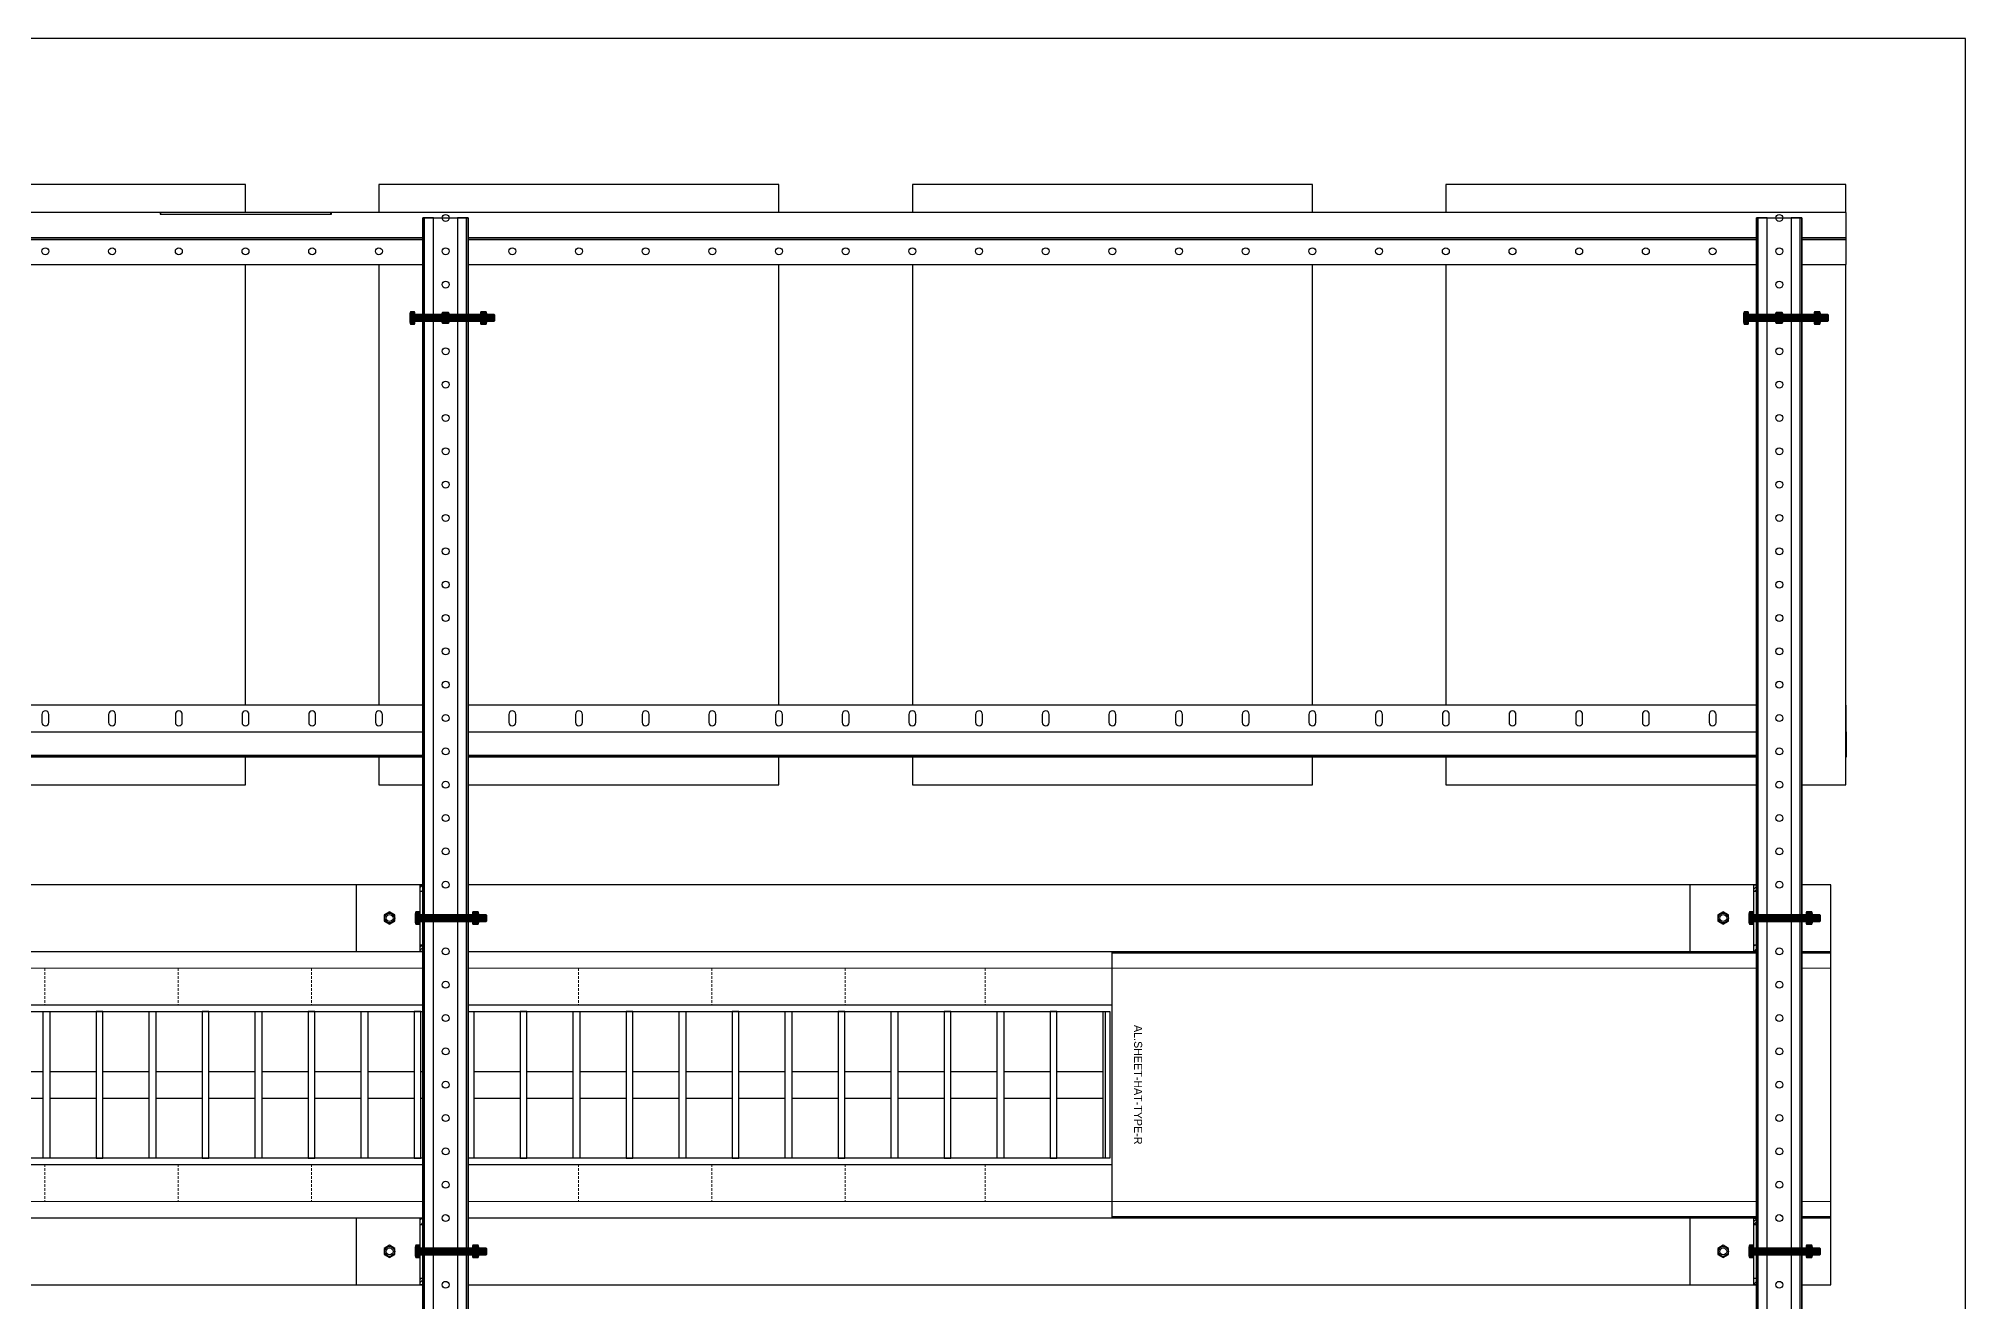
# Model space of a CAD drawing. Header units: millimetres. Extents: x -962357 to -591296, y -223672 to 59420.
# Drawn here: x -778785 to -777340, y -172406 to -171459 of the extents above; entities that cross this region are included whole.
import ezdxf
from ezdxf.enums import TextEntityAlignment as Align

# ---------------------------------------------------------------- set-up
doc = ezdxf.new("R2010")
doc.units = ezdxf.units.MM
doc.linetypes.add('DPA_Hidden 50', pattern=[3, 2, -1])
for name, color, linetype in [('000 - H A T C H', 8, 'Continuous'), ('000 - WIPEOUT', 250, 'Continuous'), ('001 - ASCESSORIES', 251, 'Continuous'), ('A04_TUBE SERIES', 2, 'Continuous'), ('A11_ALU.SOLID SHEET', 2, 'Continuous')]:
    doc.layers.add(name, color=color, linetype=linetype)
doc.layers.add('A-GLAZ-CURT', color=2, linetype='Continuous', lineweight=9)
pattern_1 = [(110, (-0.5, 0), (-0.939693, -0.34202), []), (110, (-0.2012, 0.6409), (-0.939693, -0.34202), [1.25, -0.25, 0, -0.25])]

# ---------------------------------------------------------------- blocks, each defined once
blk = doc.blocks.new('*U4628')
at = {"layer": 'A11_ALU.SOLID SHEET', "color": 0}
blk.add_lwpolyline([(539.3, -98.8), (539.3, 98.8), (0, 98.8), (0, -98.8)], close=True, dxfattribs=at)
at = {"layer": 'Defpoints', "color": 250}
blk.add_point((0, 0), dxfattribs=at)
blk.add_text('AL.SHEET-HAT-TYPE-R', height=6, rotation=270, dxfattribs=at).set_placement((15, 0), align=Align.BOTTOM_CENTER)
blk = doc.blocks.new('*U4621')
at = {"color": 1}
blk.add_wipeout([(600, -60), (-600, -60), (-600, 60), (600, 60)], dxfattribs=at).dxf.layer = '000 - WIPEOUT'
at = {"layer": '001 - ASCESSORIES', "color": 0}
blk.add_lwpolyline([(600, -60), (-600, -60), (-600, 60), (600, 60)], close=True, dxfattribs=at)
at = {"layer": '001 - ASCESSORIES'}
for points in [[(-593.5, -55), (-598.5, -55), (-598.5, 55), (-593.5, 55)], [(595, -55), (-595, -55), (-595, 55), (595, 55)], [(-558.8, -55), (-553.8, -55), (-553.8, 55), (-558.8, 55)], [(-514, -55), (-519, -55), (-519, 55), (-514, 55)], [(-479.3, -55), (-474.3, -55), (-474.3, 55), (-479.3, 55)], [(-434.6, -55), (-439.6, -55), (-439.6, 55), (-434.6, 55)], [(-399.8, -55), (-394.8, -55), (-394.8, 55), (-399.8, 55)], [(-355.1, -55), (-360.1, -55), (-360.1, 55), (-355.1, 55)], [(-320.4, -55), (-315.4, -55), (-315.4, 55), (-320.4, 55)], [(-275.6, -55), (-280.6, -55), (-280.6, 55), (-275.6, 55)], [(-240.9, -55), (-235.9, -55), (-235.9, 55), (-240.9, 55)], [(-196.2, -55), (-201.2, -55), (-201.2, 55), (-196.2, 55)], [(-161.4, -55), (-156.4, -55), (-156.4, 55), (-161.4, 55)], [(-116.7, -55), (-121.7, -55), (-121.7, 55), (-116.7, 55)], [(-82, -55), (-77, -55), (-77, 55), (-82, 55)], [(-37.2, -55), (-42.2, -55), (-42.2, 55), (-37.2, 55)], [(-2.5, -55), (2.5, -55), (2.5, 55), (-2.5, 55)], [(42.2, -55), (37.2, -55), (37.2, 55), (42.2, 55)], [(77, -55), (82, -55), (82, 55), (77, 55)], [(121.7, -55), (116.7, -55), (116.7, 55), (121.7, 55)], [(156.4, -55), (161.4, -55), (161.4, 55), (156.4, 55)], [(201.2, -55), (196.2, -55), (196.2, 55), (201.2, 55)], [(235.9, -55), (240.9, -55), (240.9, 55), (235.9, 55)], [(280.6, -55), (275.6, -55), (275.6, 55), (280.6, 55)], [(315.4, -55), (320.4, -55), (320.4, 55), (315.4, 55)], [(360.1, -55), (355.1, -55), (355.1, 55), (360.1, 55)], [(394.8, -55), (399.8, -55), (399.8, 55), (394.8, 55)], [(439.6, -55), (434.6, -55), (434.6, 55), (439.6, 55)], [(474.3, -55), (479.3, -55), (479.3, 55), (474.3, 55)], [(519, -55), (514, -55), (514, 55), (519, 55)], [(553.8, -55), (558.8, -55), (558.8, 55), (553.8, 55)], [(598.5, -55), (593.5, -55), (593.5, 55), (598.5, 55)]]:
    blk.add_lwpolyline(points, close=True, dxfattribs=at)
for points in [[(-593.5, 10), (-558.8, 10)], [(-553.8, 10), (-519, 10)], [(-514, 10), (-479.3, 10)], [(-474.3, 10), (-439.6, 10)], [(-434.6, 10), (-399.8, 10)], [(-394.8, 10), (-360.1, 10)], [(-355.1, 10), (-320.4, 10)], [(-315.4, 10), (-280.6, 10)], [(-275.6, 10), (-240.9, 10)], [(-235.9, 10), (-201.2, 10)], [(-196.2, 10), (-161.4, 10)], [(-156.4, 10), (-121.7, 10)], [(-116.7, 10), (-82, 10)], [(-77, 10), (-42.2, 10)], [(-37.2, 10), (-2.5, 10)], [(2.5, 10), (37.2, 10)], [(42.2, 10), (77, 10)], [(82, 10), (116.7, 10)], [(121.7, 10), (156.4, 10)], [(161.4, 10), (196.2, 10)], [(201.2, 10), (235.9, 10)], [(240.9, 10), (275.6, 10)], [(280.6, 10), (315.4, 10)], [(320.4, 10), (355.1, 10)], [(360.1, 10), (394.8, 10)], [(399.8, 10), (434.6, 10)], [(439.6, 10), (474.3, 10)], [(479.3, 10), (514, 10)], [(519, 10), (553.8, 10)], [(558.8, 10), (593.5, 10)], [(-593.5, -10), (-558.8, -10)], [(-553.8, -10), (-519, -10)], [(-514, -10), (-479.3, -10)], [(-474.3, -10), (-439.6, -10)], [(-434.6, -10), (-399.8, -10)], [(-394.8, -10), (-360.1, -10)], [(-355.1, -10), (-320.4, -10)], [(-315.4, -10), (-280.6, -10)], [(-275.6, -10), (-240.9, -10)], [(-235.9, -10), (-201.2, -10)], [(-196.2, -10), (-161.4, -10)], [(-156.4, -10), (-121.7, -10)], [(-116.7, -10), (-82, -10)], [(-77, -10), (-42.2, -10)], [(-37.2, -10), (-2.5, -10)], [(2.5, -10), (37.2, -10)], [(42.2, -10), (77, -10)], [(82, -10), (116.7, -10)], [(121.7, -10), (156.4, -10)], [(161.4, -10), (196.2, -10)], [(201.2, -10), (235.9, -10)], [(240.9, -10), (275.6, -10)], [(280.6, -10), (315.4, -10)], [(320.4, -10), (355.1, -10)], [(360.1, -10), (394.8, -10)], [(399.8, -10), (434.6, -10)], [(439.6, -10), (474.3, -10)], [(479.3, -10), (514, -10)], [(519, -10), (553.8, -10)], [(558.8, -10), (593.5, -10)]]:
    blk.add_lwpolyline(points, dxfattribs=at)
blk = doc.blocks.new('*U4633')
blk.add_attdef('EXTR.OVL-LENGTH_', (-25, -59.1), '', height=5)
blk.add_wipeout([(-25, 0), (25, 0), (25, 2438.3), (-25, 2438.3)]).dxf.layer = '000 - WIPEOUT'
at = {"layer": 'A04_TUBE SERIES', "color": 0}
blk.add_lwpolyline([(-25, 0), (25, 0), (25, 2438.3), (-25, 2438.3)], close=True, dxfattribs=at)
blk = doc.blocks.new('*U4871')
at = {"color": 3}
for points in [[(-225, 550), (225, 550), (225, 250), (-225, 250)], [(-225, 150), (225, 150), (225, -150), (-225, -150)], [(-225, -250), (225, -250), (225, -550), (-225, -550)], [(-225, -650), (225, -650), (225, -950), (-225, -950)]]:
    blk.add_wipeout(points, dxfattribs=at).dxf.layer = '000 - WIPEOUT'
at = {"layer": 'A11_ALU.SOLID SHEET', "color": 0, "linetype": 'ByBlock'}
for points in [[(-225, 250), (225, 250), (225, 550), (-225, 550)], [(-225, -150), (225, -150), (225, 150), (-225, 150)], [(-225, -550), (225, -550), (225, -250), (-225, -250)], [(-225, -950), (225, -950), (225, -650), (-225, -650)]]:
    blk.add_lwpolyline(points, close=True, dxfattribs=at)
blk = doc.blocks.new('*U4905')
blk.add_wipeout([(-1225, 0), (1225, 0), (1225, 39), (-1225, 39)]).dxf.layer = '000 - WIPEOUT'
at = {"color": 2}
blk.add_lwpolyline([(-1225, 39), (1225, 39), (1225, 37.8), (-1225, 37.8)], close=True, dxfattribs=at)
at = {"color": 1}
blk.add_lwpolyline([(-1225, 37.8), (1225, 37.8), (1225, 20), (-1225, 20)], close=True, dxfattribs=at)
blk.add_lwpolyline([(-1225, 0), (1225, 0), (1225, 20), (-1225, 20)], close=True)
for points in [[(-1172.4, 13, 1), (-1177.6, 13), (-1177.6, 7, 1), (-1172.4, 7)], [(-1122.4, 13, 1), (-1127.6, 13), (-1127.6, 7, 1), (-1122.4, 7)], [(-1072.4, 13, 1), (-1077.6, 13), (-1077.6, 7, 1), (-1072.4, 7)], [(-1022.4, 13, 1), (-1027.6, 13), (-1027.6, 7, 1), (-1022.4, 7)], [(-972.4, 13, 1), (-977.6, 13), (-977.6, 7, 1), (-972.4, 7)], [(-922.4, 13, 1), (-927.6, 13), (-927.6, 7, 1), (-922.4, 7)], [(-872.4, 13, 1), (-877.6, 13), (-877.6, 7, 1), (-872.4, 7)], [(-822.4, 13, 1), (-827.6, 13), (-827.6, 7, 1), (-822.4, 7)], [(-772.4, 13, 1), (-777.6, 13), (-777.6, 7, 1), (-772.4, 7)], [(-722.4, 13, 1), (-727.6, 13), (-727.6, 7, 1), (-722.4, 7)], [(-672.4, 13, 1), (-677.6, 13), (-677.6, 7, 1), (-672.4, 7)], [(-622.4, 13, 1), (-627.6, 13), (-627.6, 7, 1), (-622.4, 7)], [(-572.4, 13, 1), (-577.6, 13), (-577.6, 7, 1), (-572.4, 7)], [(-522.4, 13, 1), (-527.6, 13), (-527.6, 7, 1), (-522.4, 7)], [(-472.4, 13, 1), (-477.6, 13), (-477.6, 7, 1), (-472.4, 7)], [(-422.4, 13, 1), (-427.6, 13), (-427.6, 7, 1), (-422.4, 7)], [(-372.4, 13, 1), (-377.6, 13), (-377.6, 7, 1), (-372.4, 7)], [(-322.4, 13, 1), (-327.6, 13), (-327.6, 7, 1), (-322.4, 7)], [(-272.4, 13, 1), (-277.6, 13), (-277.6, 7, 1), (-272.4, 7)], [(-222.4, 13, 1), (-227.6, 13), (-227.6, 7, 1), (-222.4, 7)], [(-172.4, 13, 1), (-177.6, 13), (-177.6, 7, 1), (-172.4, 7)], [(-122.4, 13, 1), (-127.6, 13), (-127.6, 7, 1), (-122.4, 7)], [(-72.4, 13, 1), (-77.6, 13), (-77.6, 7, 1), (-72.4, 7)], [(-22.4, 13, 1), (-27.6, 13), (-27.6, 7, 1), (-22.4, 7)], [(27.6, 13, 1), (22.4, 13), (22.4, 7, 1), (27.6, 7)], [(77.6, 13, 1), (72.4, 13), (72.4, 7, 1), (77.6, 7)], [(127.6, 13, 1), (122.4, 13), (122.4, 7, 1), (127.6, 7)]]:
    blk.add_lwpolyline(points, format="xyb", close=True, dxfattribs=at)
blk = doc.blocks.new('*U4906')
at = {"color": 1}
blk.add_wipeout([(-1200, 0), (1200, 0), (1200, -39), (-1200, -39)], dxfattribs=at).dxf.layer = '000 - WIPEOUT'
at = {"layer": '001 - ASCESSORIES', "linetype": 'ByBlock'}
for p, q in [((-1200, -20), (-1200, 0)), ((1200, -18.8), (-1200, -18.8))]:
    blk.add_line(p, q, dxfattribs=at)
at = {"layer": '001 - ASCESSORIES'}
blk.add_line((1200, -20), (-1200, -20), dxfattribs=at)
at = {"layer": '001 - ASCESSORIES', "color": 0}
blk.add_line((-1200, -39), (-1200, -20), dxfattribs=at)
for points in [[(1200, 0), (-1200, 0)], [(-1200, -20), (1200, -20)]]:
    blk.add_lwpolyline(points, dxfattribs=at)
at = {"layer": '001 - ASCESSORIES'}
for points in [[(1200, -20), (-1200, -20)], [(-1200, -39), (1200, -39)]]:
    blk.add_lwpolyline(points, dxfattribs=at)
at = {"layer": '001 - ASCESSORIES', "color": 2}
for points in [[(-64.4, -37.8), (-64.4, -39), (63.8, -39), (63.8, -37.8)], [(-64.1, -37.8), (-64.1, -39), (64.1, -39), (64.1, -37.8)]]:
    blk.add_lwpolyline(points, close=True, dxfattribs=at)
at = {"layer": '001 - ASCESSORIES'}
for centre in [(-1150, -10), (-1100, -10), (-1050, -10), (-1000, -10), (-950, -10), (-900, -10), (-850, -10), (-800, -10), (-750, -10), (-700, -10), (-650, -10), (-600, -10), (-550, -10), (-500, -10), (-450, -10), (-400, -10), (-350, -10), (-300, -10), (-250, -10), (-200, -10), (-150, -10), (-100, -10), (-50, -10), (0, -10), (0, -10), (50, -10), (100, -10), (150, -10)]:
    blk.add_circle(centre, 2.6, dxfattribs=at)
blk = doc.blocks.new('000 - ASSCESSORIES_FAMELINE_GALV.BRACKET_FITTING_U-PROFILE_CC-01_TOP_VIEW')
at = {"color": 6}
blk.add_wipeout([(1500, -17), (-1500, -17), (-1500, 17), (1500, 17)], dxfattribs=at).dxf.layer = '000 - WIPEOUT'
at = {"layer": '001 - ASCESSORIES', "color": 0, "linetype": 'ByBlock'}
for p, q in [((1500, 15.8), (-1500, 15.8)), ((1500, -15.8), (-1500, -15.8))]:
    blk.add_line(p, q, dxfattribs=at)
at = {"layer": '001 - ASCESSORIES', "color": 1}
blk.add_lwpolyline([(1500, 17), (1500, -17), (-1500, -17), (-1500, 17)], close=True, dxfattribs=at)
at = {"layer": '001 - ASCESSORIES', "color": 0, "linetype": 'ByBlock'}
for points in [[(-1500, 17), (-1500, 9), (1500, 9), (1500, 17)], [(-1500, -9), (-1500, -17), (1500, -17), (1500, -9)]]:
    blk.add_lwpolyline(points, close=True, dxfattribs=at)
at = {"layer": '001 - ASCESSORIES', "color": 1, "linetype": 'Continuous'}
for centre in [(-1500, 0), (-1475, 0), (-1450, 0), (-1425, 0), (-1400, 0), (-1375, 0), (-1350, 0), (-1325, 0), (-1300, 0), (-1275, 0), (-1250, 0), (-1225, 0), (-1200, 0), (-1175, 0), (-1150, 0), (-1125, 0), (-1100, 0), (-1075, 0), (-1050, 0), (-1025, 0), (-1000, 0), (-975, 0), (-950, 0), (-925, 0), (-900, 0), (-875, 0), (-850, 0), (-825, 0), (-800, 0), (-775, 0), (-750, 0), (-725, 0), (-700, 0)]:
    blk.add_circle(centre, 2.6, dxfattribs=at)
blk = doc.blocks.new('*U4907')
at = {"layer": '001 - ASCESSORIES', "color": 0, "linetype": 'ByBlock'}
blk.add_blockref('000 - ASSCESSORIES_FAMELINE_GALV.BRACKET_FITTING_U-PROFILE_CC-01_TOP_VIEW', (0, 0), dxfattribs=at)
blk = doc.blocks.new('*U4663')
at = {"layer": '001 - ASCESSORIES', "color": 0}
blk.add_lwpolyline([(4.6, 0), (2.3, 4), (-2.3, 4), (-4.6, 0), (-2.3, -4), (2.3, -4)], close=True, dxfattribs=at)
at = {"layer": '001 - ASCESSORIES', "color": 8}
blk.add_circle((0, 0), 3.85, dxfattribs=at)
at = {"layer": '001 - ASCESSORIES', "color": 0}
blk.add_circle((0, 0), 2.6, dxfattribs=at)
blk = doc.blocks.new('*U4664')
at = {"layer": '000 - H A T C H'}
h = blk.add_hatch(color=250, dxfattribs=at)
h.dxf.hatch_style = 1
h.paths.add_polyline_path([(4, -2.3), (4, 2.3), (0, 4.6), (-4, 2.3), (-4, -2.3), (0, -4.6)])
h.paths.add_polyline_path([(0, -2.6, -1), (0, 2.6, -1)], flags=16)
at = {"layer": '001 - ASCESSORIES', "color": 0, "rotation": 270}
blk.add_blockref('*U4663', (0, 0), dxfattribs=at)
blk = doc.blocks.new('*U4682')
at = {"color": 1}
for p, q in [((-3.5, 3.5), (3.5, 3.5)), ((-3.5, 0), (3.5, 0))]:
    blk.add_line(p, q, dxfattribs=at)
at = {"color": 0}
for points in [[(-2.3, 3.2, 0.249855), (-4.6, 3.2), (-4.6, 0.3, 0.249855), (-2.3, 0.3)], [(2.3, 3.2, 0.062432), (0, 3.5, 0.062432), (-2.3, 3.2), (-2.3, 0.3, 0.061701), (0, 0, 0.061701), (2.3, 0.3)], [(4.6, 3.2, 0.249855), (2.3, 3.2), (2.3, 0.3, 0.249855), (4.6, 0.3)]]:
    blk.add_lwpolyline(points, format="xyb", close=True, dxfattribs=at)
blk = doc.blocks.new('*U4696')
at = {"layer": '000 - H A T C H'}
h = blk.add_hatch(dxfattribs=at)
h.set_pattern_fill('ANSI35', color=8, scale=4, angle=65)
h.set_pattern_definition(pattern_1)
h.paths.add_polyline_path([(0, -2.5), (59.5, -2.5), (59.5, 2.5), (0, 2.5)])
at = {"color": 8}
blk.add_line((59.5, -2.5), (59.5, 2.5), dxfattribs=at)
at = {"color": 1}
blk.add_lwpolyline([(59.5, 2.5), (0, 2.5), (0, -2.5), (59.5, -2.5), (60, -2), (60, 2)], close=True, dxfattribs=at)
blk = doc.blocks.new('*U4748')
at = {"layer": '000 - H A T C H'}
h = blk.add_hatch(color=250, dxfattribs=at)
h.dxf.hatch_style = 1
edge = h.paths.add_edge_path()
edge.add_line((-0.3, -4.6), (-3.2, -4.6))
edge.add_arc((-1, -3.5), 2.45, 180, 208.0569, ccw=False)
edge.add_line((-3.5, -3.5), (-3.5, 0))
edge.add_arc((5.9, 0), 9.36, 179.9761, 180.0239, ccw=False)
edge.add_line((-3.5, 0), (-3.5, 0))
edge.add_arc((5.9, 0), 9.36, 179.9761, 180.0239, ccw=False)
edge.add_line((-3.5, 0), (-3.5, 3.5))
edge.add_arc((-1, 3.5), 2.45, 151.9431, 180, ccw=False)
edge.add_line((-3.2, 4.6), (-0.3, 4.6))
edge.add_arc((-2.5, 3.5), 2.45, 360, 388.0569, ccw=False)
edge.add_line((0, 3.5), (0, -3.5))
edge.add_arc((-2.5, -3.5), 2.45, 331.9431, 360, ccw=False)
blk.add_blockref('*U4696', (0, 0))
at = {"layer": '001 - ASCESSORIES', "rotation": 90}
blk.add_blockref('*U4682', (0, 0), dxfattribs=at)
blk = doc.blocks.new('*U4662')
at = {"color": 1}
for p, q in [((-3.5, 4.5), (3.5, 4.5)), ((-3.5, 0), (3.5, 0))]:
    blk.add_line(p, q, dxfattribs=at)
at = {"color": 0}
for points in [[(-2.3, 4.2, 0.249893), (-4.6, 4.2), (-4.6, 0.3, 0.249893), (-2.3, 0.3)], [(2.3, 4.2, 0.062422), (0, 4.5, 0.062422), (-2.3, 4.2), (-2.3, 0.3, 0.061692), (0, 0, 0.061692), (2.3, 0.3)], [(4.6, 4.2, 0.249893), (2.3, 4.2), (2.3, 0.3, 0.249893), (4.6, 0.3)]]:
    blk.add_lwpolyline(points, format="xyb", close=True, dxfattribs=at)
blk = doc.blocks.new('*U4707')
at = {"layer": '000 - H A T C H'}
h = blk.add_hatch(color=250, dxfattribs=at)
h.dxf.hatch_style = 1
edge = h.paths.add_edge_path()
edge.add_line((0.3, 4.6), (4.2, 4.6))
edge.add_arc((2, 3.5), 2.45, 0, 28.0609, ccw=False)
edge.add_line((4.5, 3.5), (4.5, 0))
edge.add_arc((-4.9, 0), 9.36, -0.0239, 0.0239, ccw=False)
edge.add_line((4.5, 0), (4.5, 0))
edge.add_arc((-4.9, 0), 9.36, -0.0239, 0.0239, ccw=False)
edge.add_line((4.5, 0), (4.5, -3.5))
edge.add_arc((2, -3.5), 2.45, -28.0609, 0, ccw=False)
edge.add_line((4.2, -4.6), (0.3, -4.6))
edge.add_arc((2.5, -3.5), 2.45, 180, 208.0609, ccw=False)
edge.add_line((0, -3.5), (0, 3.5))
edge.add_arc((2.5, 3.5), 2.45, 151.9391, 180, ccw=False)
at = {"layer": '001 - ASCESSORIES', "color": 0, "rotation": 270}
blk.add_blockref('*U4662', (0, 0), dxfattribs=at)
blk = doc.blocks.new('*U4821')
at = {"layer": '001 - ASCESSORIES'}
blk.add_blockref('*U4748', (-23, 0), dxfattribs=at)
at = {"layer": '001 - ASCESSORIES', "color": 2}
for rotation in [90, 90, 270, 270]:
    blk.add_blockref('*U4664', (0, 0), dxfattribs=dict(at, rotation=rotation))
at = {"layer": '001 - ASCESSORIES', "color": 1}
blk.add_blockref('*U4707', (26.2, 0), dxfattribs=at)
blk = doc.blocks.new('000 - ASSCESSORIES_FAMELINE_AL.EXTR._L-PROFILE_50x68mm._non-code_TOP_VIEW')
blk.add_wipeout([(-50, -25), (0, -25), (0, 25), (-50, 25)]).dxf.layer = '000 - WIPEOUT'
at = {"layer": '000 - H A T C H'}
h = blk.add_hatch(dxfattribs=at)
h.set_pattern_fill('ANSI32', color=8, scale=0.5)
h.set_pattern_definition([(45, (-14193.569, 11847.092), (-3.367596, 3.367596), []), (45, (-14191.324, 11847.092), (-3.367596, 3.367596), [])])
h.paths.add_polyline_path([(-2, 20), (0, 20), (0, 25), (-2, 25)])
h.paths.add_polyline_path([(0, -20), (-2, -20), (-2, -25), (0, -25)])
at = {"layer": '001 - ASCESSORIES', "color": 0}
for p, q in [((0, 20), (-2, 20)), ((-2, -20), (0, -20))]:
    blk.add_line(p, q, dxfattribs=at)
at = {"layer": '001 - ASCESSORIES', "color": 1}
blk.add_line((-2, -20), (-2, 20), dxfattribs=at)
at = {"layer": '001 - ASCESSORIES'}
blk.add_lwpolyline([(-50, -25), (0, -25), (0, 25), (-50, 25)], close=True, dxfattribs=at)
at = {"layer": '001 - ASCESSORIES', "color": 0}
for points in [[(-2, 25), (0, 25), (0, 20), (-2, 20)], [(-2, -20), (0, -20), (0, -25), (-2, -25)]]:
    blk.add_lwpolyline(points, close=True, dxfattribs=at)
at = {"layer": '001 - ASCESSORIES', "color": 1}
blk.add_circle((-25, 0), 2.6, dxfattribs=at)
blk = doc.blocks.new('*U4738')
at = {"layer": '001 - ASCESSORIES', "color": 0}
blk.add_blockref('000 - ASSCESSORIES_FAMELINE_AL.EXTR._L-PROFILE_50x68mm._non-code_TOP_VIEW', (0, 0), dxfattribs=at)
blk = doc.blocks.new('*U4683')
blk.add_circle((0, 0), 3.66)
at = {"layer": '001 - ASCESSORIES', "color": 0}
blk.add_lwpolyline([(4.6, 0), (2.3, 4), (-2.3, 4), (-4.6, 0), (-2.3, -4), (2.3, -4)], close=True, dxfattribs=at)
at = {"layer": '001 - ASCESSORIES', "color": 8}
blk.add_circle((0, 0), 3.85, dxfattribs=at)
blk = doc.blocks.new('*U4715')
at = {"layer": '001 - ASCESSORIES', "rotation": 90}
blk.add_blockref('*U4683', (0, 0), dxfattribs=at)
blk = doc.blocks.new('*U4751')
at = {"layer": '001 - ASCESSORIES'}
blk.add_blockref('*U4715', (0, 0), dxfattribs=at)
blk = doc.blocks.new('*U4694')
at = {"layer": '000 - H A T C H'}
h = blk.add_hatch(dxfattribs=at)
h.set_pattern_fill('ANSI35', color=8, scale=4, angle=65)
h.set_pattern_definition(pattern_1)
h.paths.add_polyline_path([(0, -2.5), (49.5, -2.5), (49.5, 2.5), (0, 2.5)])
at = {"color": 8}
blk.add_line((49.5, -2.5), (49.5, 2.5), dxfattribs=at)
at = {"color": 1}
blk.add_lwpolyline([(49.5, 2.5), (0, 2.5), (0, -2.5), (49.5, -2.5), (50, -2), (50, 2)], close=True, dxfattribs=at)
blk = doc.blocks.new('*U4746')
at = {"layer": '000 - H A T C H'}
h = blk.add_hatch(color=250, dxfattribs=at)
h.dxf.hatch_style = 1
edge = h.paths.add_edge_path()
edge.add_line((-0.3, -4.6), (-3.2, -4.6))
edge.add_arc((-1, -3.5), 2.45, 180, 208.0569, ccw=False)
edge.add_line((-3.5, -3.5), (-3.5, 0))
edge.add_arc((5.9, 0), 9.36, 179.9761, 180.0239, ccw=False)
edge.add_line((-3.5, 0), (-3.5, 0))
edge.add_arc((5.9, 0), 9.36, 179.9761, 180.0239, ccw=False)
edge.add_line((-3.5, 0), (-3.5, 3.5))
edge.add_arc((-1, 3.5), 2.45, 151.9431, 180, ccw=False)
edge.add_line((-3.2, 4.6), (-0.3, 4.6))
edge.add_arc((-2.5, 3.5), 2.45, 360, 388.0569, ccw=False)
edge.add_line((0, 3.5), (0, -3.5))
edge.add_arc((-2.5, -3.5), 2.45, 331.9431, 360, ccw=False)
blk.add_blockref('*U4694', (0, 0))
at = {"layer": '001 - ASCESSORIES', "rotation": 90}
blk.add_blockref('*U4682', (0, 0), dxfattribs=at)
blk = doc.blocks.new('*U4752')
at = {"layer": '001 - ASCESSORIES'}
for name, p in [('*U4746', (0, 0)), ('*U4707', (39.2, 0))]:
    blk.add_blockref(name, p, dxfattribs=at)
blk = doc.blocks.new('*U4794')
at = {"color": 2}
blk.add_blockref('*U4738', (0, 0), dxfattribs=at)
for name, p in [('*U4751', (-25, 0)), ('*U4752', (-2, 0))]:
    blk.add_blockref(name, p)
blk = doc.blocks.new('*U4956')
blk.add_lwpolyline([(-35296.6, 2495), (-44500, 2495), (-44500, 4315), (-47139.6, 4315), (-47139.6, 548), (-32660.4, 548), (-32660.4, 4315), (-35296.6, 4315)], close=True)
at = {"layer": 'A11_ALU.SOLID SHEET', "color": 1}
blk.add_blockref('*U4628', (-33300.5, 3530.5), dxfattribs=at)
blk.add_blockref('*U4621', (-33900.5, 3530.5))
at = {"layer": 'A04_TUBE SERIES', "color": 0, "linetype": 'ByBlock', "rotation": 270}
for p in [(-35199.5, 3655.5), (-35199.5, 3405.5)]:
    blk.add_blockref('*U4633', p, dxfattribs=at)
at = {"layer": 'A11_ALU.SOLID SHEET', "color": 0, "linetype": 'ByBlock', "rotation": 90}
blk.add_blockref('*U4871', (-33700, 3980.5), dxfattribs=at)
at = {"layer": '001 - ASCESSORIES', "linetype": 'ByBlock', "rotation": 180}
for name, p in [('*U4906', (-33950, 4145.5)), ('*U4905', (-33974.8, 3815.2))]:
    blk.add_blockref(name, p, dxfattribs=at)
at = {"layer": '001 - ASCESSORIES', "linetype": 'ByBlock', "rotation": 270}
for p in [(-33800, 2680.5), (-32800, 2680.5)]:
    blk.add_blockref('*U4907', p, dxfattribs=at)
at = {"layer": '001 - ASCESSORIES', "linetype": 'ByBlock'}
for name, p in [('*U4821', (-33800, 4105.5)), ('*U4821', (-32800, 4105.5)), ('*U4794', (-33817, 3655.5)), ('*U4794', (-32817, 3655.5)), ('*U4794', (-33817, 3405.5)), ('*U4794', (-32817, 3405.5))]:
    blk.add_blockref(name, p, dxfattribs=at)
blk = doc.blocks.new('DPA_CP_Metal Ceiling Luminaire2 - Linear Luminaire-12437131-4160-01 UPPER PLATFORM LEVEL - REFLECTED CEILING PLAN')
at = {"layer": 'A-GLAZ-CURT'}
for p, q in [((-842129.9, 6974), (-842129.9, 7249)), ((-842129.9, 7249), (-840929.9, 7249)), ((-842129.9, 7249), (-842129.9, 6974)), ((-840929.9, 7249), (-842129.9, 7249)), ((-842129.9, 7249), (-840929.9, 7249)), ((-840929.9, 7249), (-840929.9, 6974)), ((-840929.9, 6974), (-840929.9, 7249)), ((-842129.9, 7211.5), (-842129.9, 6974)), ((-840929.9, 7211.5), (-840929.9, 6974)), ((-842129.9, 7199), (-840929.9, 7199)), ((-842129.9, 7024), (-840929.9, 7024)), ((-840929.9, 6974), (-842129.9, 6974)), ((-840929.9, 6974), (-842129.9, 6974)), ((-842129.9, 6974), (-840929.9, 6974))]:
    blk.add_line(p, q, dxfattribs=at)
at = {"layer": 'A-GLAZ-CURT', "linetype": 'DPA_Hidden 50'}
for p, q in [((-842034.9, 7199), (-842034.9, 7024)), ((-841929.9, 7199), (-841929.9, 7024)), ((-841829.9, 7199), (-841829.9, 7024)), ((-841729.9, 7199), (-841729.9, 7024)), ((-841629.9, 7199), (-841629.9, 7024)), ((-841529.9, 7199), (-841529.9, 7024)), ((-841429.9, 7199), (-841429.9, 7024)), ((-841329.9, 7199), (-841329.9, 7024)), ((-841229.9, 7199), (-841229.9, 7024)), ((-841129.9, 7199), (-841129.9, 7024)), ((-841024.9, 7199), (-841024.9, 7024))]:
    blk.add_line(p, q, dxfattribs=at)
blk = doc.blocks.new('DPA_CP_Metal Ceiling Panel1 - Horizontal with Gap-12457185-4160-01 UPPER PLATFORM LEVEL - REFLECTED CEILING PLAN')
at = {"layer": 'A-GLAZ-CURT'}
for p, q in [((-791722, 6974), (-791722, 7249)), ((-791722, 6974), (-791722, 7249)), ((-791722, 7249), (-791182.7, 7249)), ((-791722, 7249), (-791182.7, 7249)), ((-791722, 6974), (-791722, 7249)), ((-791182.7, 6974), (-791182.7, 7249)), ((-791182.7, 7249), (-791182.7, 6974)), ((-791182.7, 7249), (-791182.7, 6974)), ((-791722, 7199), (-791182.7, 7199)), ((-791722, 7024), (-791182.7, 7024)), ((-791722, 6974), (-791182.7, 6974)), ((-791182.7, 6974), (-791722, 6974)), ((-791182.7, 6974), (-791722, 6974))]:
    blk.add_line(p, q, dxfattribs=at)
blk = doc.blocks.new('*U436')
at = {"layer": 'A11_ALU.SOLID SHEET', "color": 0}
blk.add_lwpolyline([(539.3, -98.8), (539.3, 98.8), (0, 98.8), (0, -98.8)], close=True, dxfattribs=at)
at = {"layer": 'Defpoints', "color": 250}
blk.add_point((0, 0), dxfattribs=at)
blk.add_text('AL.SHEET-HAT-TYPE-R', height=6, rotation=270, dxfattribs=at).set_placement((15, 0), align=Align.BOTTOM_CENTER)
blk = doc.blocks.new('*U453')
at = {"color": 1}
blk.add_wipeout([(600, -60), (-600, -60), (-600, 60), (600, 60)], dxfattribs=at).dxf.layer = '000 - WIPEOUT'
at = {"layer": '001 - ASCESSORIES', "color": 0}
blk.add_lwpolyline([(600, -60), (-600, -60), (-600, 60), (600, 60)], close=True, dxfattribs=at)
at = {"layer": '001 - ASCESSORIES'}
for points in [[(-593.5, -55), (-598.5, -55), (-598.5, 55), (-593.5, 55)], [(595, -55), (-595, -55), (-595, 55), (595, 55)], [(-558.8, -55), (-553.8, -55), (-553.8, 55), (-558.8, 55)], [(-514, -55), (-519, -55), (-519, 55), (-514, 55)], [(-479.3, -55), (-474.3, -55), (-474.3, 55), (-479.3, 55)], [(-434.6, -55), (-439.6, -55), (-439.6, 55), (-434.6, 55)], [(-399.8, -55), (-394.8, -55), (-394.8, 55), (-399.8, 55)], [(-355.1, -55), (-360.1, -55), (-360.1, 55), (-355.1, 55)], [(-320.4, -55), (-315.4, -55), (-315.4, 55), (-320.4, 55)], [(-275.6, -55), (-280.6, -55), (-280.6, 55), (-275.6, 55)], [(-240.9, -55), (-235.9, -55), (-235.9, 55), (-240.9, 55)], [(-196.2, -55), (-201.2, -55), (-201.2, 55), (-196.2, 55)], [(-161.4, -55), (-156.4, -55), (-156.4, 55), (-161.4, 55)], [(-116.7, -55), (-121.7, -55), (-121.7, 55), (-116.7, 55)], [(-82, -55), (-77, -55), (-77, 55), (-82, 55)], [(-37.2, -55), (-42.2, -55), (-42.2, 55), (-37.2, 55)], [(-2.5, -55), (2.5, -55), (2.5, 55), (-2.5, 55)], [(42.2, -55), (37.2, -55), (37.2, 55), (42.2, 55)], [(77, -55), (82, -55), (82, 55), (77, 55)], [(121.7, -55), (116.7, -55), (116.7, 55), (121.7, 55)], [(156.4, -55), (161.4, -55), (161.4, 55), (156.4, 55)], [(201.2, -55), (196.2, -55), (196.2, 55), (201.2, 55)], [(235.9, -55), (240.9, -55), (240.9, 55), (235.9, 55)], [(280.6, -55), (275.6, -55), (275.6, 55), (280.6, 55)], [(315.4, -55), (320.4, -55), (320.4, 55), (315.4, 55)], [(360.1, -55), (355.1, -55), (355.1, 55), (360.1, 55)], [(394.8, -55), (399.8, -55), (399.8, 55), (394.8, 55)], [(439.6, -55), (434.6, -55), (434.6, 55), (439.6, 55)], [(474.3, -55), (479.3, -55), (479.3, 55), (474.3, 55)], [(519, -55), (514, -55), (514, 55), (519, 55)], [(553.8, -55), (558.8, -55), (558.8, 55), (553.8, 55)], [(598.5, -55), (593.5, -55), (593.5, 55), (598.5, 55)]]:
    blk.add_lwpolyline(points, close=True, dxfattribs=at)
for points in [[(-593.5, 10), (-558.8, 10)], [(-553.8, 10), (-519, 10)], [(-514, 10), (-479.3, 10)], [(-474.3, 10), (-439.6, 10)], [(-434.6, 10), (-399.8, 10)], [(-394.8, 10), (-360.1, 10)], [(-355.1, 10), (-320.4, 10)], [(-315.4, 10), (-280.6, 10)], [(-275.6, 10), (-240.9, 10)], [(-235.9, 10), (-201.2, 10)], [(-196.2, 10), (-161.4, 10)], [(-156.4, 10), (-121.7, 10)], [(-116.7, 10), (-82, 10)], [(-77, 10), (-42.2, 10)], [(-37.2, 10), (-2.5, 10)], [(2.5, 10), (37.2, 10)], [(42.2, 10), (77, 10)], [(82, 10), (116.7, 10)], [(121.7, 10), (156.4, 10)], [(161.4, 10), (196.2, 10)], [(201.2, 10), (235.9, 10)], [(240.9, 10), (275.6, 10)], [(280.6, 10), (315.4, 10)], [(320.4, 10), (355.1, 10)], [(360.1, 10), (394.8, 10)], [(399.8, 10), (434.6, 10)], [(439.6, 10), (474.3, 10)], [(479.3, 10), (514, 10)], [(519, 10), (553.8, 10)], [(558.8, 10), (593.5, 10)], [(-593.5, -10), (-558.8, -10)], [(-553.8, -10), (-519, -10)], [(-514, -10), (-479.3, -10)], [(-474.3, -10), (-439.6, -10)], [(-434.6, -10), (-399.8, -10)], [(-394.8, -10), (-360.1, -10)], [(-355.1, -10), (-320.4, -10)], [(-315.4, -10), (-280.6, -10)], [(-275.6, -10), (-240.9, -10)], [(-235.9, -10), (-201.2, -10)], [(-196.2, -10), (-161.4, -10)], [(-156.4, -10), (-121.7, -10)], [(-116.7, -10), (-82, -10)], [(-77, -10), (-42.2, -10)], [(-37.2, -10), (-2.5, -10)], [(2.5, -10), (37.2, -10)], [(42.2, -10), (77, -10)], [(82, -10), (116.7, -10)], [(121.7, -10), (156.4, -10)], [(161.4, -10), (196.2, -10)], [(201.2, -10), (235.9, -10)], [(240.9, -10), (275.6, -10)], [(280.6, -10), (315.4, -10)], [(320.4, -10), (355.1, -10)], [(360.1, -10), (394.8, -10)], [(399.8, -10), (434.6, -10)], [(439.6, -10), (474.3, -10)], [(479.3, -10), (514, -10)], [(519, -10), (553.8, -10)], [(558.8, -10), (593.5, -10)]]:
    blk.add_lwpolyline(points, dxfattribs=at)
blk = doc.blocks.new('*U718')
blk.add_attdef('EXTR.OVL-LENGTH_', (-25, -59.1), '', height=5)
blk.add_wipeout([(-25, 0), (25, 0), (25, 2438.3), (-25, 2438.3)]).dxf.layer = '000 - WIPEOUT'
at = {"layer": 'A04_TUBE SERIES', "color": 0}
blk.add_lwpolyline([(-25, 0), (25, 0), (25, 2438.3), (-25, 2438.3)], close=True, dxfattribs=at)
blk = doc.blocks.new('*U704')
at = {"color": 3}
for points in [[(-225, 550), (225, 550), (225, 250), (-225, 250)], [(-225, 150), (225, 150), (225, -150), (-225, -150)], [(-225, -250), (225, -250), (225, -550), (-225, -550)], [(-225, -650), (225, -650), (225, -950), (-225, -950)]]:
    blk.add_wipeout(points, dxfattribs=at).dxf.layer = '000 - WIPEOUT'
at = {"layer": 'A11_ALU.SOLID SHEET', "color": 0, "linetype": 'ByBlock'}
for points in [[(-225, 250), (225, 250), (225, 550), (-225, 550)], [(-225, -150), (225, -150), (225, 150), (-225, 150)], [(-225, -550), (225, -550), (225, -250), (-225, -250)], [(-225, -950), (225, -950), (225, -650), (-225, -650)]]:
    blk.add_lwpolyline(points, close=True, dxfattribs=at)
blk = doc.blocks.new('*U509')
blk.add_wipeout([(-925, 0), (925, 0), (925, 39), (-925, 39)]).dxf.layer = '000 - WIPEOUT'
at = {"color": 2}
blk.add_lwpolyline([(-925, 39), (925, 39), (925, 37.8), (-925, 37.8)], close=True, dxfattribs=at)
at = {"color": 1}
blk.add_lwpolyline([(-925, 37.8), (925, 37.8), (925, 20), (-925, 20)], close=True, dxfattribs=at)
blk.add_lwpolyline([(-925, 0), (925, 0), (925, 20), (-925, 20)], close=True)
for points in [[(-872.4, 13, 1), (-877.6, 13), (-877.6, 7, 1), (-872.4, 7)], [(-822.4, 13, 1), (-827.6, 13), (-827.6, 7, 1), (-822.4, 7)], [(-772.4, 13, 1), (-777.6, 13), (-777.6, 7, 1), (-772.4, 7)], [(-722.4, 13, 1), (-727.6, 13), (-727.6, 7, 1), (-722.4, 7)], [(-672.4, 13, 1), (-677.6, 13), (-677.6, 7, 1), (-672.4, 7)], [(-622.4, 13, 1), (-627.6, 13), (-627.6, 7, 1), (-622.4, 7)], [(-572.4, 13, 1), (-577.6, 13), (-577.6, 7, 1), (-572.4, 7)], [(-522.4, 13, 1), (-527.6, 13), (-527.6, 7, 1), (-522.4, 7)], [(-472.4, 13, 1), (-477.6, 13), (-477.6, 7, 1), (-472.4, 7)], [(-422.4, 13, 1), (-427.6, 13), (-427.6, 7, 1), (-422.4, 7)], [(-372.4, 13, 1), (-377.6, 13), (-377.6, 7, 1), (-372.4, 7)], [(-322.4, 13, 1), (-327.6, 13), (-327.6, 7, 1), (-322.4, 7)], [(-272.4, 13, 1), (-277.6, 13), (-277.6, 7, 1), (-272.4, 7)], [(-222.4, 13, 1), (-227.6, 13), (-227.6, 7, 1), (-222.4, 7)], [(-172.4, 13, 1), (-177.6, 13), (-177.6, 7, 1), (-172.4, 7)], [(-122.4, 13, 1), (-127.6, 13), (-127.6, 7, 1), (-122.4, 7)], [(-72.4, 13, 1), (-77.6, 13), (-77.6, 7, 1), (-72.4, 7)], [(-22.4, 13, 1), (-27.6, 13), (-27.6, 7, 1), (-22.4, 7)], [(27.6, 13, 1), (22.4, 13), (22.4, 7, 1), (27.6, 7)], [(77.6, 13, 1), (72.4, 13), (72.4, 7, 1), (77.6, 7)], [(127.6, 13, 1), (122.4, 13), (122.4, 7, 1), (127.6, 7)], [(177.6, 13, 1), (172.4, 13), (172.4, 7, 1), (177.6, 7)], [(227.6, 13, 1), (222.4, 13), (222.4, 7, 1), (227.6, 7)], [(277.6, 13, 1), (272.4, 13), (272.4, 7, 1), (277.6, 7)], [(327.6, 13, 1), (322.4, 13), (322.4, 7, 1), (327.6, 7)], [(377.6, 13, 1), (372.4, 13), (372.4, 7, 1), (377.6, 7)]]:
    blk.add_lwpolyline(points, format="xyb", close=True, dxfattribs=at)
blk = doc.blocks.new('*U510')
at = {"color": 1}
blk.add_wipeout([(-1200, 0), (1200, 0), (1200, -39), (-1200, -39)], dxfattribs=at).dxf.layer = '000 - WIPEOUT'
at = {"layer": '001 - ASCESSORIES', "linetype": 'ByBlock'}
for p, q in [((-1200, -20), (-1200, 0)), ((1200, -18.8), (-1200, -18.8))]:
    blk.add_line(p, q, dxfattribs=at)
at = {"layer": '001 - ASCESSORIES'}
blk.add_line((1200, -20), (-1200, -20), dxfattribs=at)
at = {"layer": '001 - ASCESSORIES', "color": 0}
blk.add_line((-1200, -39), (-1200, -20), dxfattribs=at)
for points in [[(1200, 0), (-1200, 0)], [(-1200, -20), (1200, -20)]]:
    blk.add_lwpolyline(points, dxfattribs=at)
at = {"layer": '001 - ASCESSORIES'}
for points in [[(1200, -20), (-1200, -20)], [(-1200, -39), (1200, -39)]]:
    blk.add_lwpolyline(points, dxfattribs=at)
at = {"layer": '001 - ASCESSORIES', "color": 2}
for points in [[(-64.4, -37.8), (-64.4, -39), (63.8, -39), (63.8, -37.8)], [(-64.1, -37.8), (-64.1, -39), (64.1, -39), (64.1, -37.8)]]:
    blk.add_lwpolyline(points, close=True, dxfattribs=at)
at = {"layer": '001 - ASCESSORIES'}
for centre in [(-1150, -10), (-1100, -10), (-1050, -10), (-1000, -10), (-950, -10), (-900, -10), (-850, -10), (-800, -10), (-750, -10), (-700, -10), (-650, -10), (-600, -10), (-550, -10), (-500, -10), (-450, -10), (-400, -10), (-350, -10), (-300, -10), (-250, -10), (-200, -10), (-150, -10), (-100, -10), (-50, -10), (0, -10), (0, -10), (50, -10), (100, -10), (150, -10)]:
    blk.add_circle(centre, 2.6, dxfattribs=at)
blk = doc.blocks.new('*U521')
at = {"layer": '001 - ASCESSORIES', "color": 0, "linetype": 'ByBlock'}
blk.add_blockref('000 - ASSCESSORIES_FAMELINE_GALV.BRACKET_FITTING_U-PROFILE_CC-01_TOP_VIEW', (0, 0), dxfattribs=at)
blk = doc.blocks.new('*U350')
at = {"layer": '001 - ASCESSORIES', "color": 0}
blk.add_lwpolyline([(4.6, 0), (2.3, 4), (-2.3, 4), (-4.6, 0), (-2.3, -4), (2.3, -4)], close=True, dxfattribs=at)
at = {"layer": '001 - ASCESSORIES', "color": 8}
blk.add_circle((0, 0), 3.85, dxfattribs=at)
at = {"layer": '001 - ASCESSORIES', "color": 0}
blk.add_circle((0, 0), 2.6, dxfattribs=at)
blk = doc.blocks.new('*U671')
at = {"layer": '000 - H A T C H'}
h = blk.add_hatch(color=250, dxfattribs=at)
h.dxf.hatch_style = 1
h.paths.add_polyline_path([(4, -2.3), (4, 2.3), (0, 4.6), (-4, 2.3), (-4, -2.3), (0, -4.6)])
h.paths.add_polyline_path([(0, -2.6, -1), (0, 2.6, -1)], flags=16)
at = {"layer": '001 - ASCESSORIES', "color": 0, "rotation": 270}
blk.add_blockref('*U350', (0, 0), dxfattribs=at)
blk = doc.blocks.new('*U351')
at = {"color": 1}
for p, q in [((-3.5, 3.5), (3.5, 3.5)), ((-3.5, 0), (3.5, 0))]:
    blk.add_line(p, q, dxfattribs=at)
at = {"color": 0}
for points in [[(-2.3, 3.2, 0.249855), (-4.6, 3.2), (-4.6, 0.3, 0.249855), (-2.3, 0.3)], [(2.3, 3.2, 0.062432), (0, 3.5, 0.062432), (-2.3, 3.2), (-2.3, 0.3, 0.061701), (0, 0, 0.061701), (2.3, 0.3)], [(4.6, 3.2, 0.249855), (2.3, 3.2), (2.3, 0.3, 0.249855), (4.6, 0.3)]]:
    blk.add_lwpolyline(points, format="xyb", close=True, dxfattribs=at)
blk = doc.blocks.new('*U365')
at = {"layer": '000 - H A T C H'}
h = blk.add_hatch(dxfattribs=at)
h.set_pattern_fill('ANSI35', color=8, scale=4, angle=65)
h.set_pattern_definition(pattern_1)
h.paths.add_polyline_path([(0, -2.5), (59.5, -2.5), (59.5, 2.5), (0, 2.5)])
at = {"color": 8}
blk.add_line((59.5, -2.5), (59.5, 2.5), dxfattribs=at)
at = {"color": 1}
blk.add_lwpolyline([(59.5, 2.5), (0, 2.5), (0, -2.5), (59.5, -2.5), (60, -2), (60, 2)], close=True, dxfattribs=at)
blk = doc.blocks.new('*U583')
at = {"layer": '000 - H A T C H'}
h = blk.add_hatch(color=250, dxfattribs=at)
h.dxf.hatch_style = 1
edge = h.paths.add_edge_path()
edge.add_line((-0.3, -4.6), (-3.2, -4.6))
edge.add_arc((-1, -3.5), 2.45, 180, 208.0569, ccw=False)
edge.add_line((-3.5, -3.5), (-3.5, 0))
edge.add_arc((5.9, 0), 9.36, 179.9761, 180.0239, ccw=False)
edge.add_line((-3.5, 0), (-3.5, 0))
edge.add_arc((5.9, 0), 9.36, 179.9761, 180.0239, ccw=False)
edge.add_line((-3.5, 0), (-3.5, 3.5))
edge.add_arc((-1, 3.5), 2.45, 151.9431, 180, ccw=False)
edge.add_line((-3.2, 4.6), (-0.3, 4.6))
edge.add_arc((-2.5, 3.5), 2.45, 360, 388.0569, ccw=False)
edge.add_line((0, 3.5), (0, -3.5))
edge.add_arc((-2.5, -3.5), 2.45, 331.9431, 360, ccw=False)
blk.add_blockref('*U365', (0, 0))
at = {"layer": '001 - ASCESSORIES', "rotation": 90}
blk.add_blockref('*U351', (0, 0), dxfattribs=at)
blk = doc.blocks.new('*U349')
at = {"color": 1}
for p, q in [((-3.5, 4.5), (3.5, 4.5)), ((-3.5, 0), (3.5, 0))]:
    blk.add_line(p, q, dxfattribs=at)
at = {"color": 0}
for points in [[(-2.3, 4.2, 0.249893), (-4.6, 4.2), (-4.6, 0.3, 0.249893), (-2.3, 0.3)], [(2.3, 4.2, 0.062422), (0, 4.5, 0.062422), (-2.3, 4.2), (-2.3, 0.3, 0.061692), (0, 0, 0.061692), (2.3, 0.3)], [(4.6, 4.2, 0.249893), (2.3, 4.2), (2.3, 0.3, 0.249893), (4.6, 0.3)]]:
    blk.add_lwpolyline(points, format="xyb", close=True, dxfattribs=at)
blk = doc.blocks.new('*U667')
at = {"layer": '000 - H A T C H'}
h = blk.add_hatch(color=250, dxfattribs=at)
h.dxf.hatch_style = 1
edge = h.paths.add_edge_path()
edge.add_line((0.3, 4.6), (4.2, 4.6))
edge.add_arc((2, 3.5), 2.45, 0, 28.0609, ccw=False)
edge.add_line((4.5, 3.5), (4.5, 0))
edge.add_arc((-4.9, 0), 9.36, -0.0239, 0.0239, ccw=False)
edge.add_line((4.5, 0), (4.5, 0))
edge.add_arc((-4.9, 0), 9.36, -0.0239, 0.0239, ccw=False)
edge.add_line((4.5, 0), (4.5, -3.5))
edge.add_arc((2, -3.5), 2.45, -28.0609, 0, ccw=False)
edge.add_line((4.2, -4.6), (0.3, -4.6))
edge.add_arc((2.5, -3.5), 2.45, 180, 208.0609, ccw=False)
edge.add_line((0, -3.5), (0, 3.5))
edge.add_arc((2.5, 3.5), 2.45, 151.9391, 180, ccw=False)
at = {"layer": '001 - ASCESSORIES', "color": 0, "rotation": 270}
blk.add_blockref('*U349', (0, 0), dxfattribs=at)
blk = doc.blocks.new('*U686')
at = {"layer": '001 - ASCESSORIES'}
blk.add_blockref('*U583', (-23, 0), dxfattribs=at)
at = {"layer": '001 - ASCESSORIES', "color": 2}
for rotation in [90, 90, 270, 270]:
    blk.add_blockref('*U671', (0, 0), dxfattribs=dict(at, rotation=rotation))
at = {"layer": '001 - ASCESSORIES', "color": 1}
blk.add_blockref('*U667', (26.2, 0), dxfattribs=at)
blk = doc.blocks.new('*U573')
at = {"layer": '001 - ASCESSORIES', "color": 0}
blk.add_blockref('000 - ASSCESSORIES_FAMELINE_AL.EXTR._L-PROFILE_50x68mm._non-code_TOP_VIEW', (0, 0), dxfattribs=at)
blk = doc.blocks.new('*U352')
blk.add_circle((0, 0), 3.66)
at = {"layer": '001 - ASCESSORIES', "color": 0}
blk.add_lwpolyline([(4.6, 0), (2.3, 4), (-2.3, 4), (-4.6, 0), (-2.3, -4), (2.3, -4)], close=True, dxfattribs=at)
at = {"layer": '001 - ASCESSORIES', "color": 8}
blk.add_circle((0, 0), 3.85, dxfattribs=at)
blk = doc.blocks.new('*U662')
at = {"layer": '001 - ASCESSORIES', "rotation": 90}
blk.add_blockref('*U352', (0, 0), dxfattribs=at)
blk = doc.blocks.new('*U569')
at = {"layer": '001 - ASCESSORIES'}
blk.add_blockref('*U662', (0, 0), dxfattribs=at)
blk = doc.blocks.new('*U363')
at = {"layer": '000 - H A T C H'}
h = blk.add_hatch(dxfattribs=at)
h.set_pattern_fill('ANSI35', color=8, scale=4, angle=65)
h.set_pattern_definition(pattern_1)
h.paths.add_polyline_path([(0, -2.5), (49.5, -2.5), (49.5, 2.5), (0, 2.5)])
at = {"color": 8}
blk.add_line((49.5, -2.5), (49.5, 2.5), dxfattribs=at)
at = {"color": 1}
blk.add_lwpolyline([(49.5, 2.5), (0, 2.5), (0, -2.5), (49.5, -2.5), (50, -2), (50, 2)], close=True, dxfattribs=at)
blk = doc.blocks.new('*U584')
at = {"layer": '000 - H A T C H'}
h = blk.add_hatch(color=250, dxfattribs=at)
h.dxf.hatch_style = 1
edge = h.paths.add_edge_path()
edge.add_line((-0.3, -4.6), (-3.2, -4.6))
edge.add_arc((-1, -3.5), 2.45, 180, 208.0569, ccw=False)
edge.add_line((-3.5, -3.5), (-3.5, 0))
edge.add_arc((5.9, 0), 9.36, 179.9761, 180.0239, ccw=False)
edge.add_line((-3.5, 0), (-3.5, 0))
edge.add_arc((5.9, 0), 9.36, 179.9761, 180.0239, ccw=False)
edge.add_line((-3.5, 0), (-3.5, 3.5))
edge.add_arc((-1, 3.5), 2.45, 151.9431, 180, ccw=False)
edge.add_line((-3.2, 4.6), (-0.3, 4.6))
edge.add_arc((-2.5, 3.5), 2.45, 360, 388.0569, ccw=False)
edge.add_line((0, 3.5), (0, -3.5))
edge.add_arc((-2.5, -3.5), 2.45, 331.9431, 360, ccw=False)
blk.add_blockref('*U363', (0, 0))
at = {"layer": '001 - ASCESSORIES', "rotation": 90}
blk.add_blockref('*U351', (0, 0), dxfattribs=at)
blk = doc.blocks.new('*U680')
at = {"layer": '001 - ASCESSORIES'}
for name, p in [('*U584', (0, 0)), ('*U667', (39.2, 0))]:
    blk.add_blockref(name, p, dxfattribs=at)
blk = doc.blocks.new('*U681')
at = {"color": 2}
blk.add_blockref('*U573', (0, 0), dxfattribs=at)
for name, p in [('*U569', (-25, 0)), ('*U680', (-2, 0))]:
    blk.add_blockref(name, p)

msp = doc.modelspace()

# ---------------------------------------------------------------- block references
at = {"layer": 'A-GLAZ-CURT'}
for name, p in [('DPA_CP_Metal Ceiling Luminaire2 - Linear Luminaire-12437131-4160-01 UPPER PLATFORM LEVEL - REFLECTED CEILING PLAN', (62949.5, -179355.5)), ('DPA_CP_Metal Ceiling Panel1 - Horizontal with Gap-12457185-4160-01 UPPER PLATFORM LEVEL - REFLECTED CEILING PLAN', (13741.5, -179355.5))]:
    msp.add_blockref(name, p, dxfattribs=at)

# ---------------------------------------------------------------- next in the draw order: block references
msp.add_blockref('*U4956', (-744680, -175774.4))

# ---------------------------------------------------------------- next in the draw order: linework, layer by layer
msp.add_lwpolyline([(-779976.6, -173279.4), (-789180, -173279.4), (-789180, -171459.4), (-791819.6, -171459.4), (-791819.6, -175226.4), (-777340.4, -175226.4), (-777340.4, -171459.4), (-779976.6, -171459.4)], close=True)

# ---------------------------------------------------------------- next in the draw order: block references
at = {"layer": 'A11_ALU.SOLID SHEET', "color": 1}
msp.add_blockref('*U436', (-777980.5, -172243.9), dxfattribs=at)

# ---------------------------------------------------------------- next in the draw order: block references
msp.add_blockref('*U453', (-778580.5, -172243.9))
at = {"layer": 'A04_TUBE SERIES', "color": 0, "linetype": 'ByBlock', "rotation": 270}
for p in [(-779879.5, -172118.9), (-779879.5, -172368.9)]:
    msp.add_blockref('*U718', p, dxfattribs=at)
at = {"layer": 'A11_ALU.SOLID SHEET', "color": 0, "linetype": 'ByBlock', "rotation": 90}
msp.add_blockref('*U704', (-778380, -171793.9), dxfattribs=at)

# ---------------------------------------------------------------- next in the draw order: block references
at = {"layer": '001 - ASCESSORIES', "linetype": 'ByBlock', "rotation": 180}
for name, p in [('*U510', (-778630, -171628.9)), ('*U509', (-778405, -171959.2))]:
    msp.add_blockref(name, p, dxfattribs=at)

# ---------------------------------------------------------------- next in the draw order: block references
at = {"layer": '001 - ASCESSORIES', "linetype": 'ByBlock', "rotation": 270}
for p in [(-778480, -173093.9), (-777480, -173093.9)]:
    msp.add_blockref('*U521', p, dxfattribs=at)

# ---------------------------------------------------------------- next in the draw order: block references
at = {"layer": '001 - ASCESSORIES', "linetype": 'ByBlock'}
for name, p in [('*U686', (-778480, -171668.9)), ('*U686', (-777480, -171668.9)), ('*U681', (-778497, -172118.9)), ('*U681', (-777497, -172118.9)), ('*U681', (-778497, -172368.9)), ('*U681', (-777497, -172368.9))]:
    msp.add_blockref(name, p, dxfattribs=at)

doc.saveas('drawing.dxf')
